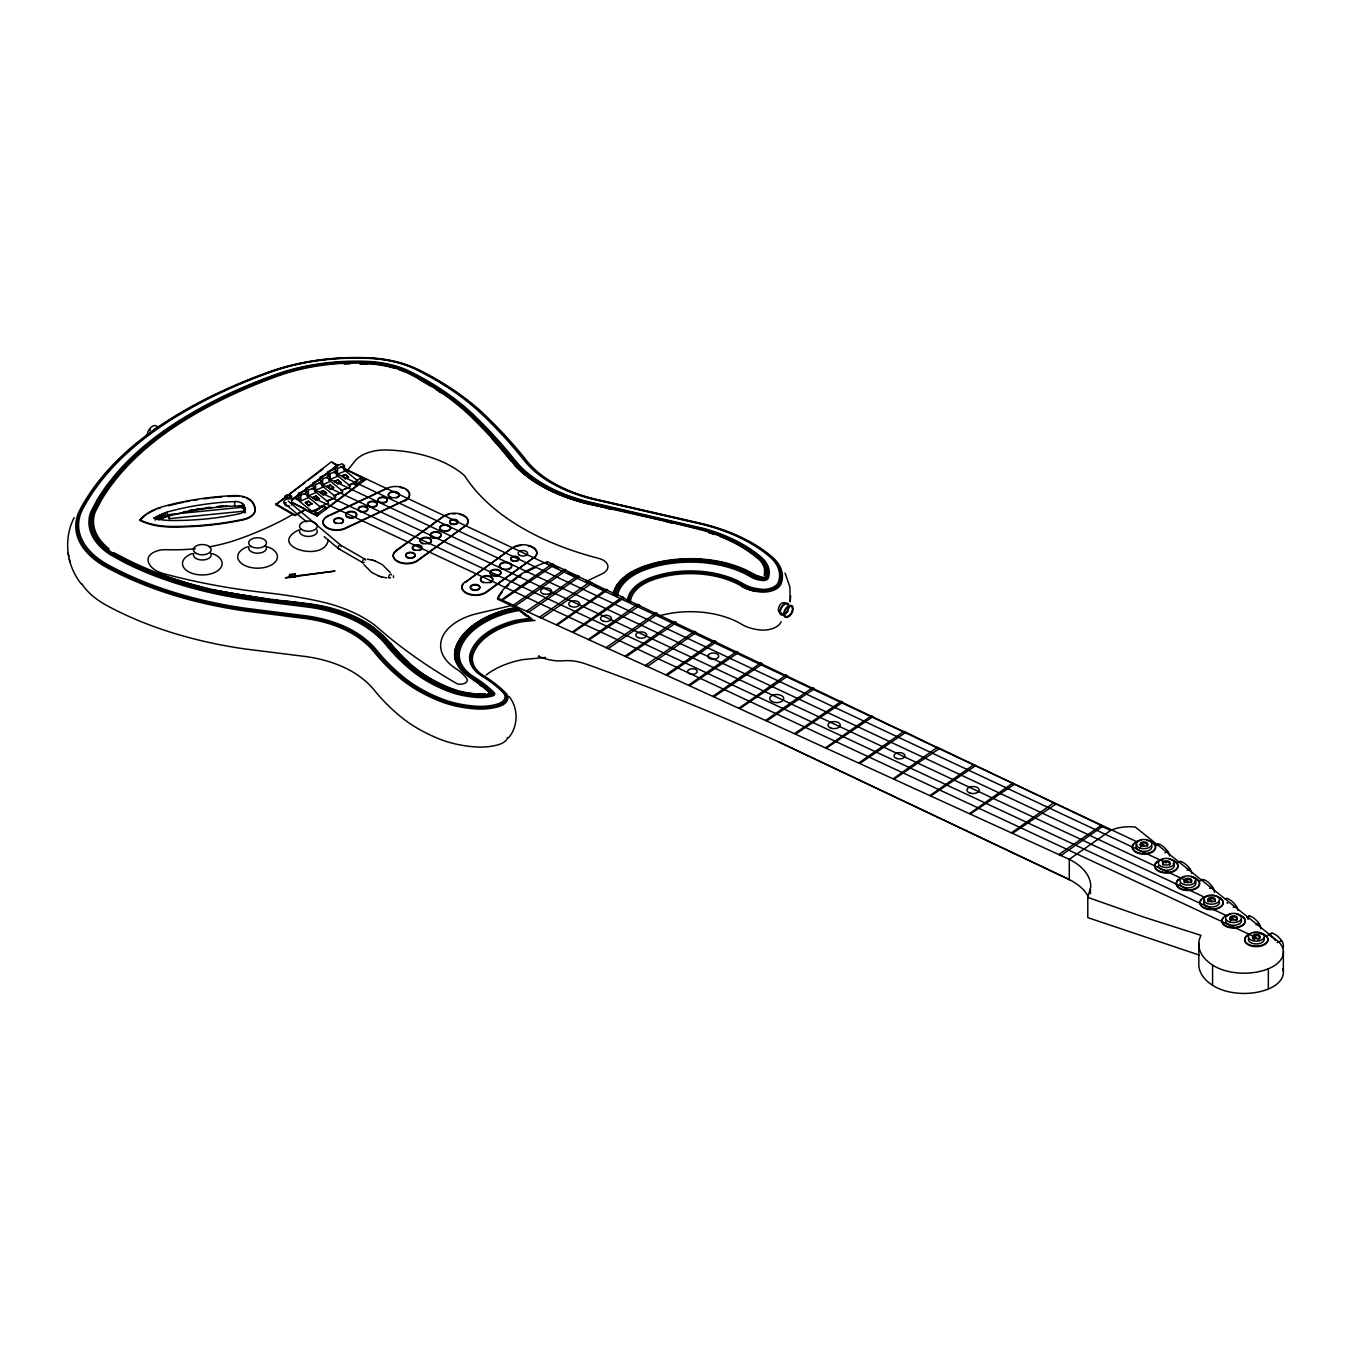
<?xml version="1.0" encoding="UTF-8"?>
<svg xmlns="http://www.w3.org/2000/svg" width="1351" height="1351" viewBox="0 0 1351 1351"><rect width="100%" height="100%" fill="white"/><g stroke="black" fill="none" stroke-linecap="round" stroke-linejoin="round"><path stroke-width="1.5" d="M244.565 510.661L243.923 507.081L168.639 514.596L168.402 516.47L168.976 518.666L244.447 511.117L243.856 509.986L244.295 511.151M785.049 573.044L789.896 587.077L790.234 601.82L790.419 599.185M764.582 573.77L764.632 570.477M790.47 598.409L790.656 595.774M614.469 595.149L614.688 593.646A63.548 36.68 0 0 1 643.11 567.876A87.123 50.308 0 0 1 745.988 571.338L753.959 575.644A17.479 10.099 0 0 0 759.245 577.62L762.977 578.228A2.195 1.267 0 0 0 765.173 577.384L765.797 575.543A44.33 25.601 0 0 0 760.241 559.061L758.637 557.575A143.054 82.58 0 0 0 703.381 529.71L586.824 502.69A146.735 84.708 0 0 1 516.437 465.301L512.232 460.421A781.131 450.981 0 0 0 471.887 416.091A310.764 179.413 0 0 0 408.289 372.403L405.317 371.001A70.37 40.631 0 0 0 367.607 362.608A149.117 86.092 0 0 0 284.402 372.994L277.529 375.325A458.107 264.492 0 0 0 178.298 423.285A389.189 224.688 0 0 0 99.89 500.106L93.658 512.113A81.82 47.234 0 0 0 112.369 552.88L126.994 560.918A294.248 169.888 0 0 0 249.378 597.429L310.646 605.096A113.957 65.794 0 0 1 368.84 625.716L374.767 630.005A141.011 81.415 0 0 1 388.142 642.738L391.013 646.234A283.592 163.724 0 0 0 413.778 668.677A139.964 80.807 0 0 0 448.481 688.74A63.953 36.916 0 0 0 477.595 695.14A24.825 14.337 0 0 0 490.058 694.127L491.612 693.097L490.21 691.661A140.757 81.263 0 0 0 474.066 679.063L469.169 675.888A59.292 34.231 0 0 1 457.229 648.142A90.652 52.334 0 0 1 509.969 609.926L517.163 608.322L518.548 609.217L515.761 607.95M615.904 596.078L616.208 594.018A62.028 35.801 0 0 1 643.937 568.872A85.603 49.43 0 0 1 745.009 572.284L752.912 576.556A18.998 10.977 0 0 0 758.654 578.701L762.893 579.359A3.732 2.145 0 0 0 766.625 577.924L767.3 575.931A45.866 26.48 0 0 0 761.559 558.875L759.904 557.355A144.591 83.475 0 0 0 704.074 529.187L587.432 502.15A145.199 83.83 0 0 1 517.771 465.149L513.6 460.303A782.55 451.808 0 0 0 473.205 415.888A312.284 180.291 0 0 0 409.285 371.981L406.246 370.562A71.89 41.509 0 0 0 367.725 362A150.738 87.038 0 0 0 276.735 374.835A459.661 265.387 0 0 0 177.167 422.964A390.709 225.566 0 0 0 98.437 500.09L92.172 512.181A83.34 48.112 0 0 0 111.221 553.724L125.998 561.847A295.751 170.75 0 0 0 249.006 598.544L310.274 606.211A112.437 64.916 0 0 1 367.675 626.56L373.551 630.799A139.474 80.52 0 0 1 386.774 643.38L389.645 646.876A285.129 164.619 0 0 0 412.528 669.454A141.483 81.685 0 0 0 447.603 689.719A65.473 37.794 0 0 0 477.427 696.272A26.361 15.216 0 0 0 490.649 695.208L492.051 694.802A2.55 1.469 0 0 0 493.031 693.029L491.511 691.459A142.294 82.158 0 0 0 475.197 678.742L470.368 675.601A57.755 33.353 0 0 1 458.732 648.564A89.132 51.456 0 0 1 510.577 610.99L518.7 609.183M617.323 597.058L617.694 594.44A60.508 34.94 0 0 1 644.748 569.902A84.1 48.552 0 0 1 744.046 573.246L751.882 577.485A20.518 11.838 0 0 0 758.08 579.799L762.808 580.542A5.252 3.023 0 0 0 768.06 578.515L768.803 576.337A47.386 27.358 0 0 0 762.876 558.74L761.17 557.152A146.111 84.353 0 0 0 704.732 528.697L588.04 501.643A143.679 82.951 0 0 1 519.105 465.014L514.967 460.218A783.952 452.619 0 0 0 474.505 415.736A313.82 181.186 0 0 0 410.265 371.609M328.259 539.978C324.443 563.435 266.265 546.361 298.487 530.048M393.479 577.536L393.479 575.813M74.17 517.602C63.227 538.627 66.419 565.512 81.212 583.852M1199.08 955.022L1087.791 917.616L1087.791 897.385L1090.73 887.1A62.18 35.903 0 0 0 1069.283 859.337L497.59 598.02L497.59 599.152L517.163 608.322L509.344 609.369M788.342 610.162L787.886 611.091A6.704 3.867 -60 0 1 785.775 613.726M781.672 613.185C774.714 613.286 780.202 599.557 785.353 603.289M616.563 585.709L622.743 578.498M508.466 737.916C518.379 726.433 518.632 708.025 508.922 696.356M140.014 519.78L140.082 519.949A48.619 28.067 0 0 0 170.226 526.434A199.661 115.274 0 0 0 243.112 519.324A18.492 10.673 0 0 0 254.782 506.997L253.65 504.007A18.492 10.673 0 0 0 234.162 495.597A199.661 115.274 0 0 0 162.762 506.659A48.619 28.067 0 0 0 140.014 519.78L140.082 520.507A48.619 28.067 0 0 0 170.226 526.991A199.661 115.274 0 0 0 243.112 519.882A18.492 10.673 0 0 0 254.782 507.554L254.782 506.997M139.913 520.456L140.014 520.338A48.619 28.067 0 0 1 145.807 515.018M347.427 470.435L354.536 461.586A33.099 19.1 0 0 1 386.369 449.984A98.218 56.708 0 0 1 464.676 475.772A251.235 145.047 0 0 0 598.442 558.301A15.925 9.187 0 0 1 602.664 573.516L586.233 581.454L586.233 580.322L579.157 576.961M763.653 577.434L762.639 577.569M316.252 499.11L317.637 498.029M1214.785 901.809A3.749 2.162 0 0 0 1213.823 899.006A3.749 2.162 0 0 0 1208.875 899.192L1208.284 899.648A3.749 2.162 0 0 0 1208.284 901.809M1237.195 919.626A3.749 2.162 0 0 0 1235.439 917.194A3.749 2.162 0 0 0 1230.913 917.549L1230.322 917.988A3.749 2.162 0 0 0 1230.913 920.605M343.424 468.054L365.8 479.419L317.029 515.913L305.14 509.834L294.974 515.71L275.807 504.632L331.434 461.772L337.834 465.318M275.807 504.632L285.618 497.219M288.894 494.753L305.258 482.391M308.518 479.909L323.244 468.797M291.461 499.921L337.834 464.913M291.461 500.343L336.163 466.568M291.461 500.748L299.736 494.5M317.958 480.753L321.268 478.254M1147.202 846.266A3.749 2.162 0 0 0 1146.239 843.463A3.749 2.162 0 0 0 1141.308 843.649L1140.717 844.105A3.749 2.162 0 0 0 1140.717 846.266M325.794 507.25L317.975 513.11L317.975 514.782L314.732 513.329L314.732 511.657L322.551 505.814L325.794 507.25L325.794 508.922L356.833 485.718L356.833 484.046L363.402 479.132L360.565 477.866L353.996 482.78L353.996 484.452L356.833 485.718M317.029 515.913L317.975 514.782M365.8 478.997L363.402 480.804L363.402 479.132M396.198 550.414L443.381 516.437A13.696 7.903 0 0 1 462.498 514.714A13.696 7.903 0 0 1 465.487 525.759L417.543 560.851A13.679 7.903 0 0 1 398.309 562.067A13.679 7.903 0 0 1 396.198 550.972L396.198 550.414A13.679 7.903 0 0 0 398.309 561.509A13.679 7.903 0 0 0 417.543 560.293L465.487 525.759M396.198 550.972L443.381 516.437M512.097 548.016L464.913 582.551L512.097 548.016A13.696 7.903 0 0 1 531.23 546.294A13.696 7.903 0 0 1 534.202 557.338L486.259 592.43A13.679 7.903 0 0 1 468.493 594.237A13.679 7.903 0 0 1 463.072 584.308M464.913 581.994A13.679 7.903 0 0 0 467.024 593.089A13.679 7.903 0 0 0 486.259 591.873L534.202 557.338M566.221 570.477L515.221 606.092L514.427 605.332A10.572 6.772 53.9 0 0 513.616 604.978L564.65 569.345A10.572 6.654 55.1 0 1 565.444 569.717L566.221 570.477L563.874 569.649M590.134 581.893L539.556 617.204L541.7 618.184L592.245 582.906L586.233 580.322M623.858 598.003L573.348 632.268A10.572 6.772 53.9 0 0 572.537 631.88L622.541 596.973A10.572 6.654 55.1 0 1 623.335 597.362L607.933 590.674M639.715 605.569L589.475 639.648A10.572 6.772 53.9 0 0 588.664 639.259L637.621 604.302L639.715 605.569L637.368 604.741M657.616 614.097L608.22 648.598L606.075 647.619L656.029 612.966A10.386 6.535 55.1 0 1 657.076 613.472L655.269 613.27M674.132 621.713L625.31 656.029A10.386 6.654 53.9 0 1 626.391 656.518L676.226 622.71L675.449 621.933A10.572 6.654 55.1 0 0 674.656 621.578L676.226 622.71L673.896 621.882M696.12 632.488L647.399 666.499L645.271 665.519L694.549 631.356A10.386 6.535 55.1 0 1 695.596 631.846L693.772 631.66L695.866 632.656M716.165 642.063L667.276 675.196A10.386 6.654 53.9 0 0 666.195 674.706L714.595 640.931A10.386 6.535 55.1 0 1 715.642 641.421L713.818 641.235L715.929 642.232M738.338 652.651L689.837 685.514A10.386 6.654 53.9 0 0 688.774 685.025L736.768 651.503A10.386 6.535 55.1 0 1 737.815 652.009L735.991 651.807M762.285 664.084L714.206 696.643A10.386 6.654 53.9 0 0 713.125 696.17L760.714 662.936A10.386 6.535 55.1 0 1 761.761 663.442L759.938 663.24L762.048 664.253M787.65 676.192L740.01 708.448A10.572 6.772 53.9 0 0 739.2 708.059L786.079 675.044A10.572 6.654 55.1 0 1 786.873 675.416L787.65 676.192L785.303 675.348L787.397 676.361M814.163 688.841L766.98 720.775A10.386 6.654 53.9 0 0 765.916 720.286L812.576 687.71A10.386 6.535 55.1 0 1 813.64 688.199L811.816 688.014L813.91 689.01M842.551 702.402L795.874 733.981A10.386 6.654 53.9 0 0 794.81 733.492L841.234 701.372A10.572 6.654 55.1 0 1 842.028 701.76L840.204 701.557L842.315 702.571M872.729 716.79L826.576 748.015A10.572 6.772 53.9 0 0 825.765 747.627L871.395 715.777A10.572 6.654 55.1 0 1 872.206 716.165L870.382 715.962L872.476 716.976M905.592 732.495L860.03 763.315A10.386 6.654 53.9 0 0 858.966 762.825L904.022 731.347A10.386 6.535 55.1 0 1 905.069 731.854L937.138 747.643M939.317 748.589L894.345 778.987A10.572 6.772 53.9 0 0 893.535 778.598L937.358 747.323L1101.977 825.849A10.572 6.654 55.1 0 0 1101.183 825.461L1058.779 854.541L1060.923 855.521L1102.5 826.491L1100.153 825.664L1110.691 830.392A30.651 17.698 0 0 1 1135.347 827.082L1278.299 941.495A35.396 20.434 0 0 1 1268.336 968.785L1268.336 989.016A42.236 24.386 0 0 1 1212.573 985.301A54.141 31.259 0 0 1 1198.827 963.449L1198.827 943.218M975.405 765.814L931.059 795.773A10.572 6.772 53.9 0 0 930.248 795.384L973.818 764.683A10.386 6.535 55.1 0 1 974.882 765.173L973.058 764.987L975.152 765.983M1014.213 784.34L970.542 813.826A10.572 6.772 53.9 0 0 969.731 813.437L1012.625 783.208A10.572 6.654 55.1 0 1 1013.436 783.563L1014.213 784.34L1011.865 783.512L1013.959 784.509M1055.722 804.183L1012.811 833.145A10.386 6.654 53.9 0 0 1011.747 832.655L1053.645 802.899L1055.503 804.335M1110.691 830.392L1069.283 859.337L1069.283 879.569A62.18 35.903 0 0 1 1088.416 896.98M153.862 518.159L167.288 511.995A189.258 109.262 0 0 1 229.096 501.846L236.121 501.542A8.174 4.712 0 0 1 243.231 504.615L244.869 508.955A8.174 4.712 0 0 1 240.613 513.448L234.01 514.866A189.258 109.262 0 0 1 170.496 520.49L168.267 520.422A38.318 22.123 0 0 1 155.787 518.632L153.93 518.125M626.796 575.222L631.441 572.216M275.807 503.805L294.974 514.866L305.14 509.834M292.745 514.41L285.669 518.446A291.208 168.132 0 0 1 237.523 539.522A123.025 71.029 0 0 1 209.304 546.783M229.096 506.304A189.258 109.262 0 0 0 167.288 516.47L158.303 519.932L158.303 515.457M404.928 500.292L345.265 528.072A13.679 7.903 0 0 1 326.03 526.89A13.679 7.903 0 0 1 328.09 515.778L386.808 488.437A13.696 7.903 0 0 1 406.127 489.13A13.696 7.903 0 0 1 404.928 500.292L345.265 528.629A13.679 7.903 0 0 1 328.614 528.866A13.679 7.903 0 0 1 323.919 519.645M329.982 515.457L386.808 488.437M159.435 518.514L163.015 517.045M1155.578 845.338L1158.533 844.105A20.704 9.879 67.4 0 1 1167.095 850.505L1168.379 852.295A5.134 2.449 67.4 0 1 1169.645 855.994M1164.934 852.802L1167.906 851.569M1177.7 862.749L1180.656 861.516A20.704 9.879 67.4 0 1 1189.218 867.933L1190.501 869.706A5.134 2.449 67.4 0 1 1191.785 873.405M1187.056 870.213L1190.028 868.98M1200.245 880.818L1203.201 879.585A20.704 9.879 67.4 0 1 1211.779 885.986L1213.046 887.776A5.134 2.449 67.4 0 1 1214.38 892.335M1209.618 888.283L1212.573 887.05M1233.193 907.163L1236.638 906.656A5.134 2.449 67.4 0 1 1237.921 910.354M1246.686 917.312L1249.658 916.079A20.704 9.879 67.4 0 1 1258.22 922.497L1259.487 924.27A5.134 2.449 67.4 0 1 1260.838 928.846M1256.058 924.776L1259.014 923.544M1282.572 948.267A5.134 2.449 67.4 0 0 1282.116 941.444L1280.832 939.671A20.704 9.879 67.4 0 0 1272.27 933.254L1267.829 935.112A20.704 9.879 67.4 0 1 1269.332 935.584M1277.202 942.576L1281.643 940.718M335.217 470.401L335.217 466.602L342.141 463.748L344.454 465.622L344.454 471.347L337.514 474.184L335.217 472.31M327.769 471.837L334.693 469L336.99 470.874L336.99 476.582L330.066 479.436L330.066 473.711L327.769 471.837L327.769 475.653M335.217 466.602L337.514 468.459L344.454 465.622M320.305 480.888L320.305 477.089L327.229 474.235L329.526 476.109L329.526 481.817L322.602 484.671M330.066 473.711L336.99 470.874M313.246 482.645L320.17 479.808L322.467 481.665L315.543 484.519L313.246 482.645L313.246 486.461M320.305 477.089L322.602 478.946L329.526 476.109M306.103 488.15L313.044 485.313L315.34 487.171L315.34 492.895L308.4 495.733L308.4 490.025L306.103 488.15L306.103 491.967M298.537 493.301L305.461 490.447L307.758 492.321L307.758 498.046L300.834 500.883L298.537 499.026L298.537 493.301L300.834 495.158L300.834 500.883M342.124 475.704L345.265 474.421L348.541 477.089L345.4 478.794L342.124 475.704L345.4 478.794M308.4 490.025L315.34 487.171M342.124 476.126L345.265 474.843L348.541 477.511M334.676 481.8L337.801 479.673L341.077 483.168L337.801 479.673M300.834 495.158L307.758 492.321M345.4 478.372L348.541 477.089M296.308 499.566L300.006 497.219M327.212 486.191L330.336 484.908L333.613 487.576L330.488 489.282L327.212 486.191L330.488 489.687M327.212 486.613L330.336 485.33L333.613 487.981M327.212 487.035L330.336 484.908M334.676 480.956L337.953 483.624L341.077 482.341M320.153 491.764L323.277 490.481L326.554 493.132L323.429 494.838L320.153 491.764L323.429 495.26M320.153 492.186L323.277 490.886L326.554 493.554M320.153 492.591L323.277 491.308L324.73 492.49M330.488 488.859L333.613 487.576M313.01 497.269L316.151 495.986L319.427 499.059L316.151 496.391L313.01 497.692L316.286 500.343L313.01 498.097M323.429 494.415L326.554 493.132M305.444 502.42L308.568 501.12L311.845 503.788L308.72 505.494L305.444 502.42L308.72 505.916M305.444 502.825L308.568 501.542L311.845 504.21M353.979 483.118L348.423 485.397L357.66 480.77L343.779 469.489M305.444 503.248L308.568 501.12M316.286 499.921L319.427 498.637M350.213 486.85L340.976 490.649M344.674 489.13L348.372 487.61M308.72 505.071L311.845 503.788M342.749 492.102L333.511 495.885M335.352 495.125L339.05 493.605M335.69 497.658L326.773 500.866M326.452 501.457L331.991 499.178M328.563 503.163L319.309 506.963M296.308 498.722L311.743 511.269L320.981 507.469L307.015 496.138M313.584 511.353L319.14 509.074M161.191 517.247L163.015 516.538L159.435 518.007M163.015 517.281L166.916 515.795M642.282 567.133L660.504 561.932M164.923 515.896L166.916 516.048M490.379 693.063L488.454 693.536M168.976 518.666L168.757 514.714M489.974 693.435L487.441 693.992M511.539 605.518L474.623 614.198A60.288 34.805 0 0 0 457.229 669.505A63.581 36.713 0 0 1 466.77 678.641A6.975 4.019 0 0 1 465.082 683.15A6.975 4.019 0 0 1 457.162 683.792A619.94 357.914 0 0 1 387.315 635.865L375.139 625.479A125.136 72.245 0 0 0 319.511 601.347A307.994 177.825 0 0 0 266.789 592.802A429.973 248.246 0 0 1 163.826 573.702A27.425 15.824 0 0 1 148.053 560.31A17.394 10.031 0 0 1 166.443 549.688A123.025 71.029 0 0 0 195.236 548.726M289.806 576.742L285.399 577.89L335.014 571.085L294.856 576.05L295.278 577.029L294.856 573.803L289.806 574.513L289.097 575.948L289.789 577.586L289.806 574.513L290.212 577.181L295.278 576.472M538.981 655.843L538.357 656.282A75.791 48.518 53.9 0 0 563.587 660.774A78.105 50.004 53.9 0 1 586.216 664.118A2757.999 1765.571 53.9 0 1 778.396 741.75L1069.283 879.569L778.396 741.75M532.699 619.282L515.896 621.713A75.892 43.806 0 0 0 471.752 653.698A44.465 25.669 0 0 0 482.983 676.024A155.517 89.791 0 0 1 504.379 692.708L505.342 693.857A15.84 9.136 0 0 1 497.388 705.543A39.551 22.832 0 0 1 475.89 707.569A78.713 45.444 0 0 1 440.054 699.7A154.723 89.335 0 0 1 401.686 677.543A298.554 172.371 0 0 1 377.706 653.901L374.869 650.439A126.268 72.903 0 0 0 361.494 637.976A99.147 57.249 0 0 0 301.172 616.596L245.713 609.673A308.839 178.315 0 0 1 107.489 566.204A96.63 55.779 0 0 1 81.398 509.327A403.881 233.183 0 0 1 167.271 421.563A473.188 273.189 0 0 1 269.828 371.998A163.91 94.638 0 0 1 368.739 358.066A85.147 49.16 0 0 1 417.864 369.87A325.591 187.975 0 0 1 484.536 415.635A794.844 458.901 0 0 1 525.556 460.691A131.908 76.163 0 0 0 600.857 500.697L703.179 524.205A157.915 91.176 0 0 1 770.931 556.798A59.106 34.13 0 0 1 779.747 582.94A17.023 9.829 0 0 1 759.921 590.573L755.192 589.779A32.238 18.61 0 0 1 743.894 585.794L742.662 585.101A72.397 41.797 0 0 0 651.098 578.988A48.805 28.185 0 0 0 628.84 601.786M535.08 620.43L522.584 621.646A74.491 42.996 0 0 0 473.12 654.408A43.08 24.875 0 0 0 484.03 676.04A156.936 90.601 0 0 1 505.612 692.877A17.225 9.947 0 0 1 498.029 706.826A40.986 23.659 0 0 1 475.738 708.92A80.114 46.255 0 0 1 439.261 700.933A156.125 90.129 0 0 1 400.538 678.574A299.973 173.181 0 0 1 374.599 652.55A124.832 72.076 0 0 0 360.396 639.023A97.779 56.455 0 0 0 300.885 617.947L245.358 611.007A310.24 179.126 0 0 1 106.509 567.336A98.015 56.59 0 0 1 80.047 509.665A405.3 233.993 0 0 1 166.224 421.58A474.606 274.017 0 0 1 269.102 371.863A165.312 95.431 0 0 1 368.84 357.812A86.548 49.97 0 0 1 418.776 369.802A326.993 188.785 0 0 1 485.735 415.77A796.161 459.661 0 0 1 526.806 460.894A130.54 75.369 0 0 0 601.364 500.495L703.753 524.019A159.317 91.986 0 0 1 772.096 556.916A60.525 34.94 0 0 1 781.114 583.683A18.407 10.622 0 0 1 759.701 591.924L754.702 591.079A33.589 19.387 0 0 1 741.699 586.233A71.012 41.003 0 0 0 651.841 580.221A47.319 27.324 0 0 0 630.326 602.36M545.5 657.43L522.584 659.643A74.491 42.996 0 0 0 486.056 675.128M229.096 506.304L236.121 506.017A8.174 4.712 0 0 1 242.741 508.466M680.33 559.246L700.679 559.263M344.218 364.078L350.027 363.892M763.062 577.603L759.819 576.573A15.959 9.221 0 0 1 755.006 574.783L746.968 570.426A88.642 51.186 0 0 0 642.282 566.896A65.068 37.575 0 0 0 613.185 593.292L613.05 594.22L613.05 593.106M359.738 363.267L367.489 363.503M359.738 363.537L367.489 363.757A68.833 39.736 0 0 1 395.235 368.502M359.738 363.824L367.489 364.044M304.431 603.677L281.346 600.519M290.448 601.837L311.017 604.505A115.494 66.672 0 0 1 330.877 608.524M285.888 601.06L311.017 604.015A115.494 66.672 0 0 1 369.988 624.905L376 629.482A142.142 82.073 0 0 1 390.591 643.633A282.883 163.319 0 0 0 408.272 662.311M367.151 559.162L372.859 560.226M386.91 577.924L381.185 576.86M282.866 601.195L285.888 601.567M276.786 599.962L281.346 600.756M281.346 601.009L272.243 599.878M272.243 599.388L276.786 600.182M272.243 599.608L237.472 594.44A292.542 168.892 0 0 1 127.99 560.006L113.518 552.559M270.74 599.675L213.678 590.269M254.106 597.193L213.678 590.015M1158.533 844.105L1158.06 844.037A5.286 2.516 67.4 0 0 1156.811 845M1180.656 861.516L1180.183 861.448A5.286 2.516 67.4 0 0 1178.933 862.428M1203.201 879.585L1202.728 879.518A5.286 2.516 67.4 0 0 1201.799 879.957M1249.658 916.079L1249.185 916.012A5.286 2.516 67.4 0 0 1248.24 916.468M1272.27 933.254L1271.798 933.186A5.286 2.516 67.4 0 0 1270.548 934.166M612.425 509.209L586.216 503.501A148.255 85.603 0 0 1 515.086 465.723L507.689 456.621A778.024 449.191 0 0 0 470.57 416.311A309.227 178.518 0 0 0 407.293 372.842L404.388 371.474A68.833 39.736 0 0 0 367.489 363.267A147.597 85.214 0 0 0 285.145 373.551L278.323 375.848A456.554 263.58 0 0 0 179.447 423.64A387.669 223.81 0 0 0 101.342 500.174L95.161 512.046A80.283 46.356 0 0 0 108.874 548.709L108.874 549.198M607.308 508.381L612.425 509.479M759.819 576.809L761.018 577.08M759.819 577.063L760.934 577.316M460.556 691.594L462.937 692.151M460.556 691.864L462.937 692.404M671.582 522.685L586.216 503.281A148.255 85.603 0 0 1 515.086 465.487M666.55 521.756L671.582 522.955M671.582 522.465L702.706 530.268A141.5 81.702 0 0 1 757.354 557.828L758.924 559.5M374.548 560.749L382.316 564.617L390.101 572.402M363.959 564.667L371.745 572.469L379.513 576.337M372.116 559.99L375.375 561.003M378.685 576.066L381.945 577.097M708.633 532.294L714.392 534.236M708.633 532.547L714.392 534.506M577.063 575.948L578.887 576.134A10.386 6.535 55.1 0 0 577.84 575.644L526.518 611.243L528.646 612.223L579.41 576.776L554.096 565.022M1087.791 897.385L1143.706 917.076L1201.005 935.382A54.141 31.259 0 0 0 1212.573 965.07L1212.573 985.301M398.393 369.296L404.388 371.694M353.996 482.78L356.833 484.046M314.732 511.657L317.975 513.11M515.761 608.237L520.118 610.23L511.185 612.087A87.612 50.578 0 0 0 460.218 649.02A56.235 32.475 0 0 0 471.55 675.348L476.312 678.438A143.814 83.019 0 0 1 492.811 691.307L494.432 692.979A4.07 2.347 0 0 1 492.895 695.833L491.224 696.305A27.864 16.094 0 0 1 477.241 697.437A66.993 38.672 0 0 1 446.742 690.733A143.003 82.563 0 0 1 411.295 670.248A286.665 165.514 0 0 1 388.277 647.551L385.407 644.072A138.342 79.878 0 0 0 370.714 630.377L366.543 627.421A110.917 64.037 0 0 0 309.903 607.359L248.618 599.692A297.254 171.628 0 0 1 124.984 562.81L110.09 554.585A84.86 48.991 0 0 1 90.686 512.299L97.019 500.09A392.212 226.444 0 0 1 176.035 422.66A461.215 266.282 0 0 1 275.942 374.379A152.258 87.899 0 0 1 367.844 361.409A73.41 42.388 0 0 1 407.175 370.157L410.265 371.609M517.247 609.233L521.706 611.277M519.527 610.635L523.293 612.358M521.216 611.783L524.864 613.455M521.098 612.138L526.417 614.587M522.736 613.337L527.971 615.735M524.34 614.536L529.508 616.9M525.303 615.482L531.011 618.082L515.322 620.43A77.311 44.634 0 0 0 470.351 653.023A45.9 26.496 0 0 0 479.605 674.504L481.919 676.04A154.082 88.963 0 0 1 503.129 692.556L504.024 693.637A14.405 8.309 0 0 1 498.536 703.702L495.192 704.682A38.166 22.038 0 0 1 476.059 706.218A77.294 44.617 0 0 1 440.865 698.501M1256.244 937.577L304.296 493.74M1230.795 917.633L1233.767 919.018M1141.139 843.784L1144.027 845.135M1188.441 881.629L326.064 477.528M1208.841 899.209L1211.847 900.61M311.861 488.589L1226.961 915.843M333.528 472.293L1166.318 862.934M319.005 483.084L1205.024 897.436M340.976 467.041L1137.322 841.977M497.59 598.02A110.242 63.649 0 0 1 547.442 561.847L552.002 564.009M621.629 597.21L903.397 731.55M589.897 582.061L605.822 589.678M552.981 565.596L558.52 568.247M567.758 572.638L575.154 576.168M593.393 584.848L604.117 589.965M1067.662 878.792L1069.283 879.569M333.038 463.393L337.834 465.74M344.235 468.865L365.8 479.419M291.512 502.048L305.14 509.006M291.512 502.454L317.029 515.491M419.384 379.428L430.952 386.2M753.892 574.378L755.006 575.002A15.959 9.221 0 0 0 759.076 576.624M364.922 559.179L340.824 545.264L288.219 501.086M362.879 562.742L338.577 548.709L324.189 536.634M436.508 389.713L441.878 393.31M369.988 625.141L374.311 628.198M336.298 474.708L350.213 486.022M341.077 482.746L337.801 480.095L334.676 481.378L337.953 484.03M328.833 479.943L342.749 491.257M321.724 485.482L335.69 496.813M314.597 490.987L328.563 502.319M319.427 499.482L316.151 495.986M308.467 509.445L311.743 511.269M284.234 503.079L306.609 521.874M510.847 460.809L507.689 456.858A778.446 449.427 0 0 0 491.68 438.248M1236.165 905.93L1235.354 904.866A20.704 9.879 67.4 0 0 1226.792 898.466L1226.32 898.381A5.286 2.516 67.4 0 0 1225.391 898.837M253.65 504.007L254.782 507.554M244.463 506.405L245.443 509.023M244.463 509.58L245.443 512.451M243.67 509.952L244.632 512.536L244.632 508.06M68.057 553.116L68.766 556.46M69.239 558.74L69.931 562.05M1283.366 951.188L1283.366 971.42M1090.443 889.65L1090.443 893.687M764.278 575.678L764.278 575.188A42.81 24.706 0 0 0 758.924 559.28M547.442 561.847L547.442 562.962M515.761 608.558L515.761 607.443L509.344 608.879A92.189 53.229 0 0 0 455.709 647.737A60.829 35.109 0 0 0 467.97 676.209L472.918 679.654A139.237 80.385 0 0 1 488.893 692.117M488.893 692.371L488.893 691.881A139.237 80.385 0 0 0 472.918 679.418M360.565 477.866L360.565 479.537M337.514 468.459L337.514 474.184M328.09 515.778L328.09 516.335A13.679 7.903 0 0 0 325.625 517.838M322.602 478.946L322.467 487.39L315.543 490.227L315.543 484.519M322.551 505.814L322.551 507.486M294.856 575.475L294.856 573.803L295.987 576.708L295.278 574.783L290.212 575.492L290.212 577.738M234.652 501.542L234.652 506.017M234.162 495.597L234.162 496.155A199.661 115.274 0 0 0 227.998 496.493M167.288 511.995L167.288 516.47M165.312 512.586L165.312 517.061M163.454 513.211L163.454 517.686M161.664 513.904L161.664 518.379M159.942 514.647L159.942 519.122M156.733 516.302L156.733 519.291M155.264 517.213L155.264 520.186M507.655 737.477A17.225 9.947 0 0 1 498.029 744.823A40.986 23.659 0 0 1 475.738 746.934A80.114 46.255 0 0 1 439.261 738.929A156.125 90.129 0 0 1 400.538 716.57A299.973 173.181 0 0 1 374.599 690.547A124.832 72.076 0 0 0 360.396 677.037A97.779 56.455 0 0 0 300.885 655.944L245.358 649.004A310.24 179.126 0 0 1 106.509 605.349A98.015 56.59 0 0 1 81.769 583.666M781.114 621.68A18.407 10.622 0 0 1 759.701 629.921A33.674 19.438 0 0 1 741.631 624.28A70.927 40.952 0 0 0 658.984 615.938M756.324 591.451A33.674 19.438 0 0 1 741.631 586.266M509.344 609.115A92.189 53.229 0 0 0 455.709 647.973A60.863 35.143 0 0 0 455.912 661.652M477.781 694.515A23.322 13.459 0 0 0 485.347 694.313L485.347 693.823A23.322 13.459 0 0 1 477.781 694.026A62.416 36.038 0 0 1 449.359 687.777A138.427 79.929 0 0 1 415.027 667.934A282.511 163.099 0 0 1 390.591 643.397M484.283 694.161A23.322 13.459 0 0 1 477.781 694.245M472.749 693.789A62.399 36.021 0 0 1 465.335 692.641M455.946 690.327A62.703 36.207 0 0 1 449.359 687.997A138.427 79.929 0 0 1 415.027 668.171M380.475 633.45A142.142 82.073 0 0 1 384.613 637.3M202.059 587.246A292.542 168.892 0 0 1 157.999 573.381M719.982 536.347A141.467 81.668 0 0 1 757.354 558.064M651.114 564.498A88.642 51.186 0 0 1 686.426 559.23M694.583 559.23A88.642 51.186 0 0 1 729.878 564.515M1268.336 968.785A42.236 24.386 0 0 1 1212.573 965.07M1282.893 968.87A35.396 20.434 0 0 1 1268.336 989.016M1146.965 840.373A11.635 6.721 0 0 1 1153.484 850.708A11.635 6.721 0 0 1 1134.435 850.708A11.635 6.721 0 0 1 1140.953 840.373M1151.643 845.675A7.954 4.593 0 0 1 1142.929 851.417A7.954 4.593 0 0 1 1137.069 844.561M1152.183 842.669A11.635 6.721 0 0 1 1152.876 851.738A11.635 6.721 0 0 1 1137.289 852.92A11.635 6.721 0 0 1 1133.877 844.054M1169.324 859.236A11.635 6.721 0 0 1 1175.843 869.571A11.635 6.721 0 0 1 1156.777 869.571A11.635 6.721 0 0 1 1163.295 859.236M1173.208 863.424A7.954 4.593 0 0 1 1168.379 870.162A7.954 4.593 0 0 1 1158.347 865.721M1174.543 861.533A11.635 6.721 0 0 1 1174.543 871.023A11.635 6.721 0 0 1 1158.077 871.023A11.635 6.721 0 0 1 1158.077 861.533M1190.957 876.765A11.635 6.721 0 0 1 1197.476 887.117A11.635 6.721 0 0 1 1178.41 887.117A11.635 6.721 0 0 1 1184.928 876.765M1194.824 880.97A7.954 4.593 0 0 1 1189.995 887.708A7.954 4.593 0 0 1 1179.98 883.267M1193.76 877.998A11.635 6.721 0 0 1 1196.851 888.147A11.635 6.721 0 0 1 1179.035 888.147A11.635 6.721 0 0 1 1182.125 877.998M1219.227 901.218A7.954 4.593 0 0 1 1210.496 906.96A7.954 4.593 0 0 1 1204.636 900.104M1219.767 898.212A11.635 6.721 0 0 1 1220.443 907.281A11.635 6.721 0 0 1 1204.856 908.463A11.635 6.721 0 0 1 1201.461 899.597M1203.302 898.212A11.635 6.721 0 0 1 1205.717 897.148M1236.57 914.255A11.635 6.721 0 0 1 1243.106 924.608A11.635 6.721 0 0 1 1224.04 924.608A11.635 6.721 0 0 1 1230.558 914.255M1241.248 919.558A7.954 4.593 0 0 1 1233.564 925.334A7.954 4.593 0 0 1 1225.881 919.558M1239.391 915.488A11.635 6.721 0 0 1 1243.646 924.658A11.635 6.721 0 0 1 1227.755 927.124A11.635 6.721 0 0 1 1223.482 917.954M1225.34 916.552A11.635 6.721 0 0 1 1227.755 915.488M1253.289 932.882A11.635 6.721 0 0 1 1267.762 940.532A11.635 6.721 0 0 1 1249.624 944.873A11.635 6.721 0 0 1 1250.486 933.541M1263.979 938.168A7.954 4.593 0 0 1 1256.295 943.961A7.954 4.593 0 0 1 1248.611 938.168M1259.301 933.44A11.635 6.721 0 0 1 1266.85 942.762A11.635 6.721 0 0 1 1249.624 945.43A11.635 6.721 0 0 1 1248.071 935.179M1163.059 865.13A3.749 2.162 0 0 1 1166.318 861.887A3.749 2.162 0 0 1 1169.561 865.13M1191.194 882.676A3.749 2.162 0 0 0 1190.231 879.873A3.749 2.162 0 0 0 1185.283 880.058L1184.692 880.497A3.749 2.162 0 0 0 1184.692 882.676M1236.807 920.149A3.749 2.162 0 0 1 1236.216 920.605M1258.169 939.57A3.749 2.162 0 0 0 1259.267 936.378A3.749 2.162 0 0 0 1253.644 936.159L1253.053 936.598A3.749 2.162 0 0 0 1252.681 938.253M1254.42 939.57A3.749 2.162 0 0 1 1253.053 938.776M498.283 597.885A110.242 63.649 0 0 1 502.42 591.772M506.507 587.077A110.242 63.649 0 0 1 508.803 584.814M512.536 581.504A110.242 63.649 0 0 1 516.622 578.346M518.058 577.333A110.242 63.649 0 0 1 521.03 575.34M525.759 572.486A110.242 63.649 0 0 1 536.094 567.336M147.58 513.802A48.619 28.067 0 0 1 155.703 509.614M157.983 508.736A48.619 28.067 0 0 1 160.33 507.942M168.385 505.713A199.661 115.274 0 0 1 183.753 502.217M185.712 501.829A199.661 115.274 0 0 1 189.63 501.086M193.598 500.41A199.661 115.274 0 0 1 197.567 499.769M203.579 498.891A199.661 115.274 0 0 1 209.625 498.131M211.651 497.894A199.661 115.274 0 0 1 221.851 496.915M234.162 496.155A18.492 10.673 0 0 1 239.448 496.357M241.981 496.796A18.492 10.673 0 0 1 244.396 497.421M246.642 498.249A18.492 10.673 0 0 1 253.65 504.565M183.162 512.063A190.086 109.735 0 0 1 186.86 511.286M188.718 510.931A190.086 109.735 0 0 1 194.341 509.884M196.233 509.563A190.086 109.735 0 0 1 211.516 507.402M217.308 506.777A190.086 109.735 0 0 1 227.052 505.966M238.688 505.848A9.001 5.201 0 0 1 242.775 507.604M241.93 503.366A9.001 5.201 0 0 1 242.775 503.923M243.467 504.548A9.001 5.201 0 0 1 243.991 505.24M241.93 503.636A9.001 5.201 0 0 1 242.775 504.193M243.467 504.818A9.001 5.201 0 0 1 243.991 505.494M245.156 512.164A9.001 5.201 0 0 1 244.615 512.84M479.808 684.974A139.237 80.385 0 0 1 481.429 686.224M484.283 694.718A23.322 13.459 0 0 1 477.781 694.802M383.279 636.287A142.142 82.073 0 0 1 384.613 637.588M243.467 505.105A9.001 5.201 0 0 1 243.991 505.781M188.718 510.678A190.086 109.735 0 0 1 192.467 509.986M196.233 509.327A190.086 109.735 0 0 1 200.016 508.719M205.74 507.875A190.086 109.735 0 0 1 209.591 507.385M217.308 506.524A190.086 109.735 0 0 1 223.151 506.017M239.87 505.916A9.001 5.201 0 0 1 242.775 507.368M241.93 505.831A9.001 5.201 0 0 1 242.775 506.389M240.951 505.814A9.001 5.201 0 0 1 242.775 506.861M440.865 698.501A153.305 88.507 0 0 1 402.851 676.547A297.119 171.543 0 0 1 378.989 653.023L376.152 649.561A127.737 73.748 0 0 0 362.608 636.946A100.548 58.042 0 0 0 301.459 615.262L246.068 608.338A307.42 177.488 0 0 1 108.485 565.09A95.229 54.986 0 0 1 82.749 509.023A402.429 232.338 0 0 1 168.335 421.58A471.735 272.362 0 0 1 270.572 372.167A162.508 93.827 0 0 1 368.637 358.353A83.745 48.349 0 0 1 416.952 369.954A324.172 187.147 0 0 1 483.32 415.534A793.527 458.141 0 0 1 524.272 460.522A133.293 76.956 0 0 0 600.351 500.934L702.588 524.424A156.513 90.365 0 0 1 769.749 556.73A57.671 33.302 0 0 1 778.362 582.23L777.804 583.379A15.587 9.001 0 0 1 762.217 589.374L754.145 588.141A30.769 17.766 0 0 1 744.857 584.679L737.511 580.694A73.832 42.624 0 0 0 650.321 577.772A50.223 28.996 0 0 0 627.421 601.229M291.36 503.011A3.58 2.06 0 0 1 291.36 505.071M289.182 506.034A3.58 2.06 0 0 1 285.145 505.071A3.58 2.06 0 0 1 285.72 502.572M316.995 529.98A8.9 5.134 0 0 1 307.234 536.398A8.9 5.134 0 0 1 300.699 528.748M265.286 545.5A8.9 5.134 0 0 1 258.75 553.167A8.9 5.134 0 0 1 248.989 546.733M267.515 546.8A19.843 11.467 0 0 1 272.784 564.093A19.843 11.467 0 0 1 242.369 564.093A19.843 11.467 0 0 1 247.655 546.8M210.013 552.272A8.9 5.134 0 0 1 203.477 559.939A8.9 5.134 0 0 1 193.717 553.522M212.242 553.572A19.843 11.467 0 0 1 217.511 570.865A19.843 11.467 0 0 1 187.113 570.865A19.843 11.467 0 0 1 192.382 553.572M391.064 497.945A5.472 3.158 0 0 1 389.612 493.166A5.472 3.158 0 0 1 398.005 493.166A5.472 3.158 0 0 1 396.552 497.945M378.483 501.694A4.796 2.77 0 0 1 382.637 497.54A4.796 2.77 0 0 1 386.791 501.694M386.031 502.268A4.796 2.77 0 0 1 379.243 502.268M358.403 510.138A4.796 2.77 0 0 1 364.263 506.743A4.796 2.77 0 0 1 366.408 511.37M365.412 511.809A4.796 2.77 0 0 1 358.876 510.813M334.001 521.874A4.796 2.77 0 0 1 336.99 518.548A4.796 2.77 0 0 1 342.968 519.983A4.796 2.77 0 0 1 341.026 523.546M336.23 523.546A4.796 2.77 0 0 1 334.474 522.533M430.952 536.955A5.472 3.158 0 0 1 435.697 532.21A5.472 3.158 0 0 1 440.426 536.955M439.565 537.614A5.472 3.158 0 0 1 437.099 538.424M434.279 538.424A5.472 3.158 0 0 1 431.813 537.614M422.964 543.913A5.64 3.259 0 0 1 421.478 538.981A5.64 3.259 0 0 1 430.125 538.981A5.64 3.259 0 0 1 428.622 543.913M414.808 550.465A4.796 2.77 0 0 1 413.541 546.294A4.796 2.77 0 0 1 420.87 546.294A4.796 2.77 0 0 1 419.604 550.465M518.345 560.293A4.104 2.364 0 0 1 515.846 561.408M513.718 561.408A4.104 2.364 0 0 1 511.235 560.293M510.83 559.719A4.104 2.364 0 0 1 514.782 556.747A4.104 2.364 0 0 1 518.75 559.719M502.488 569.362A6.164 3.563 0 0 1 500.849 563.992A6.164 3.563 0 0 1 510.29 563.992A6.164 3.563 0 0 1 508.651 569.362M499.33 575.273A5.472 3.158 0 0 1 490.312 574.107A5.472 3.158 0 0 1 495.935 569.886A5.472 3.158 0 0 1 500.208 574.614M483.557 582.805A6.164 3.563 0 0 1 481.311 577.941A6.164 3.563 0 0 1 489.721 576.641A6.164 3.563 0 0 1 491.967 581.504M490.987 582.23A6.164 3.563 0 0 1 489.721 582.805M470.486 588.411A4.796 2.77 0 0 1 476.346 585.017A4.796 2.77 0 0 1 478.49 589.644M477.511 590.083A4.796 2.77 0 0 1 470.959 589.07M364.28 562.371A2.06 1.182 -60 0 1 362.473 562.084A2.06 1.182 -60 0 1 363.774 559.365A2.06 1.182 -60 0 1 365.344 560.125M339.692 548.675A2.06 1.283 -55.2 0 1 338.122 547.594A2.06 1.283 -55.2 0 1 339.979 545.196A2.06 1.283 -55.2 0 1 341.229 546.682M285.872 502.859A2.06 1.385 -50 0 1 285.433 503.096L284.993 503.214A2.06 1.385 -50 0 1 284.993 499.971L285.433 499.735A2.06 1.385 -50 0 1 286.277 499.634M406.127 489.704A13.696 7.903 0 0 1 404.928 500.849M400.234 487.441A13.696 7.903 0 0 1 403.442 488.336M459.374 514.275A13.696 7.903 0 0 1 465.487 526.316M445.847 515.491A13.696 7.903 0 0 1 448.887 514.427M452.332 513.836A13.696 7.903 0 0 1 455.895 513.785M528.089 545.855A13.696 7.903 0 0 1 534.202 557.895M514.562 547.071A13.696 7.903 0 0 1 521.047 545.432M390.54 577.519A2.06 1.182 -60 0 1 388.75 577.367A2.06 1.182 -60 0 1 389.78 574.715A2.06 1.182 -60 0 1 391.554 574.884M157.645 427.828A7.532 4.34 -60 0 0 153.203 425.903A7.532 4.34 -60 0 0 147.884 431.982L147.36 433.772A7.532 4.34 -60 0 0 147.175 435.478M152.123 432.185A7.532 4.34 -60 0 1 158.557 427.49M149.758 430.817A5.472 3.158 -60 0 1 150.569 429.635M780.658 610.196A5.691 3.276 -60 0 1 784.019 604.86A5.691 3.276 -60 0 1 788.021 604.826M788.427 605.721A5.691 3.276 -60 0 1 788.021 609.47L787.397 610.804A5.691 3.276 -60 0 1 784.543 613.793M782.533 614.333A5.691 3.276 -60 0 1 780.658 612.594M783.327 615.144A6.704 3.867 -60 0 1 780.794 608.001A6.704 3.867 -60 0 1 788.646 604.049M789.288 606.43A6.704 3.867 -60 0 1 789.119 607.933M1270.903 936.395A20.704 9.879 67.4 0 1 1275.631 940.583M1247.497 918.781A20.704 9.879 67.4 0 1 1248.273 919.22M1227.012 902.704A20.704 9.879 67.4 0 1 1227.806 903.38M791.906 611.699L791.264 613.033A5.691 3.276 -60 0 1 784.644 615.161A5.691 3.276 -60 0 1 788.764 606.565A5.691 3.276 -60 0 1 791.906 611.699M792.513 611.767L791.77 613.32A6.704 3.867 -60 0 1 783.968 615.836A6.704 3.867 -60 0 1 788.832 605.704A6.704 3.867 -60 0 1 792.513 611.767M1163.414 861.566L1163.059 861.837A3.749 2.162 0 0 0 1165.981 865.079A3.749 2.162 0 0 0 1169.831 862.191A3.749 2.162 0 0 0 1163.667 861.398L1163.414 861.566M1160.171 860.063L1159.428 860.638A7.954 4.593 0 0 0 1165.626 867.511A7.954 4.593 0 0 0 1173.783 861.364A7.954 4.593 0 0 0 1160.678 859.675L1160.171 860.063M552.272 563.823L501.829 599.557A10.572 6.772 53.9 0 1 502.64 599.945L554.383 564.819L552.272 563.823M606.075 589.509L556.561 624.584A10.572 6.772 53.9 0 1 557.372 624.973L607.646 589.863A10.572 6.654 55.1 0 0 606.852 589.475L606.075 589.509M1139.974 848.04A7.954 4.593 0 0 0 1151.913 844.071A7.954 4.593 0 0 0 1139.974 840.086A7.954 4.593 0 0 0 1139.974 848.04M1142.085 845.946A3.749 2.162 0 0 0 1147.708 844.071A3.749 2.162 0 0 0 1142.085 842.197A3.749 2.162 0 0 0 1142.085 845.946M1183.966 884.449A7.954 4.593 0 0 0 1195.905 880.464A7.954 4.593 0 0 0 1183.966 876.495A7.954 4.593 0 0 0 1183.966 884.449M1185.283 882A3.749 2.162 0 0 0 1191.565 881.021A3.749 2.162 0 0 0 1186.972 878.37A3.749 2.162 0 0 0 1185.283 882M1207.558 903.583A7.954 4.593 0 0 0 1219.497 899.614A7.954 4.593 0 0 0 1207.558 895.629A7.954 4.593 0 0 0 1207.558 903.583M1208.875 901.134A3.749 2.162 0 0 0 1215.157 900.171A3.749 2.162 0 0 0 1210.564 897.52A3.749 2.162 0 0 0 1208.875 901.134M1229.596 921.939A7.954 4.593 0 0 0 1241.518 917.954A7.954 4.593 0 0 0 1229.596 913.968A7.954 4.593 0 0 0 1229.596 921.939M1230.913 919.491A3.749 2.162 0 0 0 1237.195 918.511A3.749 2.162 0 0 0 1232.602 915.86A3.749 2.162 0 0 0 1230.913 919.491M1252.309 940.549A7.954 4.593 0 0 0 1264.249 936.564A7.954 4.593 0 0 0 1252.309 932.595A7.954 4.593 0 0 0 1252.309 940.549M1254.42 938.438A3.749 2.162 0 0 0 1260.044 936.564A3.749 2.162 0 0 0 1254.42 934.689A3.749 2.162 0 0 0 1254.42 938.438M1205.717 908.227A11.635 6.721 0 0 0 1223.162 902.4A11.635 6.721 0 0 0 1205.717 896.591A11.635 6.721 0 0 0 1205.717 908.227M709.41 658.41A5.472 3.158 0 0 0 718.563 656.991A5.472 3.158 0 0 0 711.859 653.124A5.472 3.158 0 0 0 709.41 658.41M543.355 593.9A5.472 3.158 0 0 0 551.563 591.147A5.472 3.158 0 0 0 543.355 588.411A5.472 3.158 0 0 0 543.355 593.9M831.051 728.189A6.164 3.563 0 0 0 840.288 725.099A6.164 3.563 0 0 0 831.051 722.025A6.164 3.563 0 0 0 831.051 728.189M896.743 758.502A5.472 3.158 0 0 0 904.95 755.766A5.472 3.158 0 0 0 896.743 753.031A5.472 3.158 0 0 0 896.743 758.502M689.027 673.457A4.796 2.77 0 0 0 697.032 672.207A4.796 2.77 0 0 0 691.172 668.813A4.796 2.77 0 0 0 689.027 673.457M570.325 606.194A5.472 3.158 0 0 0 579.495 604.775A5.472 3.158 0 0 0 572.79 600.891A5.472 3.158 0 0 0 570.325 606.194M603.238 621.19A5.472 3.158 0 0 0 611.446 618.437A5.472 3.158 0 0 0 603.238 615.701A5.472 3.158 0 0 0 603.238 621.19M637.875 637.554A5.472 3.158 0 0 0 646.69 635.544A5.472 3.158 0 0 0 639.243 632.133A5.472 3.158 0 0 0 637.875 637.554M771.759 701.439A7.042 4.07 0 0 0 783.546 699.615A7.042 4.07 0 0 0 774.917 694.634A7.042 4.07 0 0 0 771.759 701.439M969.984 793.121A6.164 3.563 0 0 0 979.222 790.031A6.164 3.563 0 0 0 969.984 786.957A6.164 3.563 0 0 0 969.984 793.121M285.72 498.401A3.58 2.06 0 0 0 291.715 497.472A3.58 2.06 0 0 0 287.324 494.939A3.58 2.06 0 0 0 285.72 498.401M287.223 497.759A2.043 1.182 0 0 0 290.296 496.729A2.043 1.182 0 0 0 287.223 495.699A2.043 1.182 0 0 0 287.223 497.759M287.223 497.54A2.043 1.182 0 0 0 290.296 496.526A2.043 1.182 0 0 0 287.223 495.496A2.043 1.182 0 0 0 287.223 497.54M391.064 497.388A5.472 3.158 0 0 0 399.288 494.635A5.472 3.158 0 0 0 391.064 491.899A5.472 3.158 0 0 0 391.064 497.388M379.243 501.711A4.796 2.77 0 0 0 387.264 500.461A4.796 2.77 0 0 0 381.404 497.084A4.796 2.77 0 0 0 379.243 501.711M369.009 505.882A4.796 2.77 0 0 0 377.03 504.649A4.796 2.77 0 0 0 371.17 501.255A4.796 2.77 0 0 0 369.009 505.882M359.636 510.813A4.796 2.77 0 0 0 367.658 509.58A4.796 2.77 0 0 0 361.781 506.186A4.796 2.77 0 0 0 359.636 510.813M348.457 517.163A5.472 3.158 0 0 0 356.681 514.427A5.472 3.158 0 0 0 348.457 511.691A5.472 3.158 0 0 0 348.457 517.163M335.234 522.55A4.796 2.77 0 0 0 343.255 521.317A4.796 2.77 0 0 0 337.395 517.923A4.796 2.77 0 0 0 335.234 522.55M450.93 523.344A4.104 2.364 0 0 0 457.786 522.28A4.104 2.364 0 0 0 452.771 519.375A4.104 2.364 0 0 0 450.93 523.344M441.321 529.98A5.472 3.158 0 0 0 450.474 528.562A5.472 3.158 0 0 0 443.77 524.695A5.472 3.158 0 0 0 441.321 529.98M431.813 537.056A5.472 3.158 0 0 0 440.983 535.638A5.472 3.158 0 0 0 434.279 531.754A5.472 3.158 0 0 0 431.813 537.056M421.799 542.832A5.64 3.259 0 0 0 431.256 541.363A5.64 3.259 0 0 0 424.332 537.377A5.64 3.259 0 0 0 421.799 542.832M413.811 549.469A4.796 2.77 0 0 0 421.833 548.236A4.796 2.77 0 0 0 415.956 544.841A4.796 2.77 0 0 0 413.811 549.469M408.002 557.406A4.796 2.77 0 0 0 415.196 555.008A4.796 2.77 0 0 0 408.002 552.61A4.796 2.77 0 0 0 408.002 557.406M519.46 555.244A4.796 2.77 0 0 0 527.481 553.994A4.796 2.77 0 0 0 521.621 550.617A4.796 2.77 0 0 0 519.46 555.244M511.877 560.226A4.104 2.364 0 0 0 518.75 559.162A4.104 2.364 0 0 0 513.718 556.257A4.104 2.364 0 0 0 511.877 560.226M502.488 568.805A6.164 3.563 0 0 0 511.725 565.731A6.164 3.563 0 0 0 502.488 562.641A6.164 3.563 0 0 0 502.488 568.805M492.727 575.205A5.472 3.158 0 0 0 500.934 572.469A5.472 3.158 0 0 0 492.727 569.734A5.472 3.158 0 0 0 492.727 575.205M482.29 581.673A6.164 3.563 0 0 0 492.591 580.086A6.164 3.563 0 0 0 485.043 575.729A6.164 3.563 0 0 0 482.29 581.673M471.719 589.087A4.796 2.77 0 0 0 479.74 587.854A4.796 2.77 0 0 0 473.863 584.459A4.796 2.77 0 0 0 471.719 589.087M303.958 530.571A8.9 5.134 0 0 0 317.299 526.13A8.9 5.134 0 0 0 303.958 521.689A8.9 5.134 0 0 0 303.958 530.571M251.286 546.513A8.9 5.134 0 0 0 266.181 544.217A8.9 5.134 0 0 0 255.271 537.918A8.9 5.134 0 0 0 251.286 546.513M196.013 553.302A8.9 5.134 0 0 0 210.908 550.988A8.9 5.134 0 0 0 200.016 544.706A8.9 5.134 0 0 0 196.013 553.302M370.005 506.895A4.796 2.77 0 0 0 377.199 504.497A4.796 2.77 0 0 0 370.005 502.099A4.796 2.77 0 0 0 370.005 506.895M347.325 517.23A5.472 3.158 0 0 0 356.495 515.812A5.472 3.158 0 0 0 349.774 511.928A5.472 3.158 0 0 0 347.325 517.23M450.93 523.901A4.104 2.364 0 0 0 457.786 522.837A4.104 2.364 0 0 0 452.771 519.932A4.104 2.364 0 0 0 450.93 523.901M442.452 531.044A5.472 3.158 0 0 0 450.66 528.309A5.472 3.158 0 0 0 442.452 525.573A5.472 3.158 0 0 0 442.452 531.044M408.002 557.963A4.796 2.77 0 0 0 415.196 555.565A4.796 2.77 0 0 0 408.002 553.167A4.796 2.77 0 0 0 408.002 557.963"/></g></svg>
